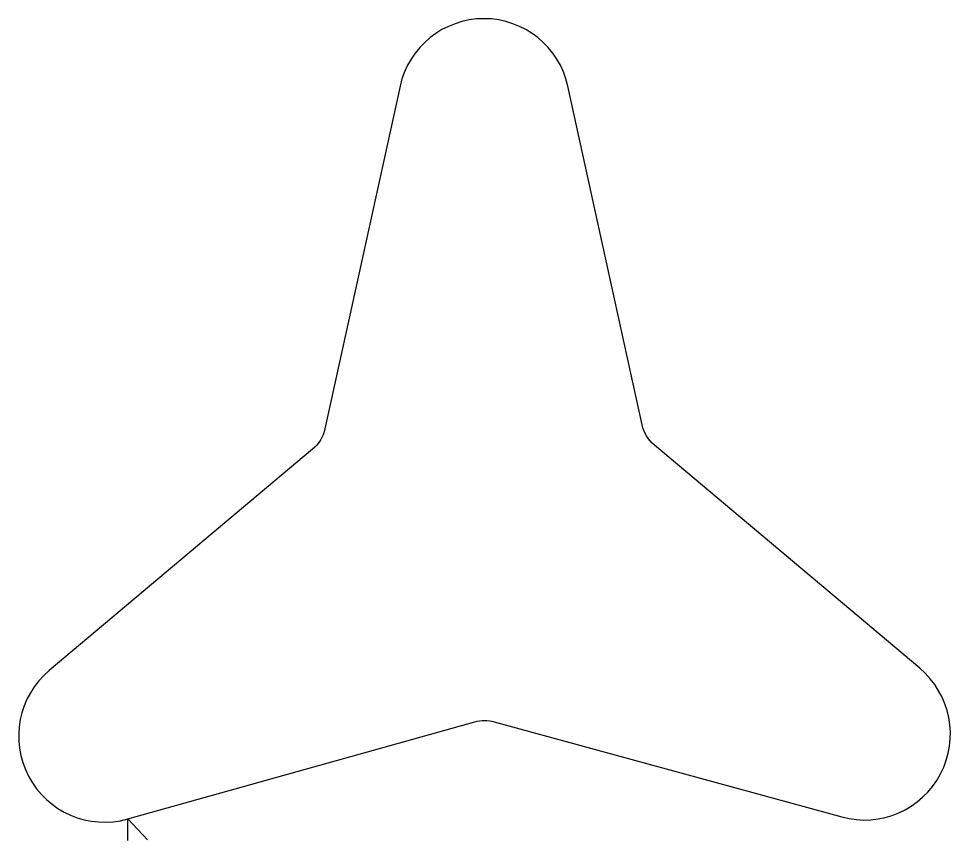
# Model space of a CAD drawing. Extents: x 36 to 264, y 33 to 234.
import ezdxf

# ---------------------------------------------------------------- set-up
doc = ezdxf.new("R2010")
doc.units = 0
doc.header["$MEASUREMENT"] = 0
doc.layers.get('0').update_dxf_attribs({"linetype": 'CONTINUOUS'})

msp = doc.modelspace()

# ---------------------------------------------------------------- linework, layer by layer
msp.add_lwpolyline([(62.76, 32.81), (62.76, 38.04), (147.56, 61.76, -0.135812), (152.36, 61.77), (237.27, 38.53, 0.804405), (256.33, 74.86), (191.49, 129.37, -0.165418), (188.5, 134.33), (170.34, 217.06, 0.8044), (129.32, 217.06), (110.95, 133.32, -0.165626), (107.94, 128.36), (43.6, 74.35, 0.807029), (62.76, 38.04), (67.58, 32.96)], format="xyb")

doc.saveas('drawing.dxf')
